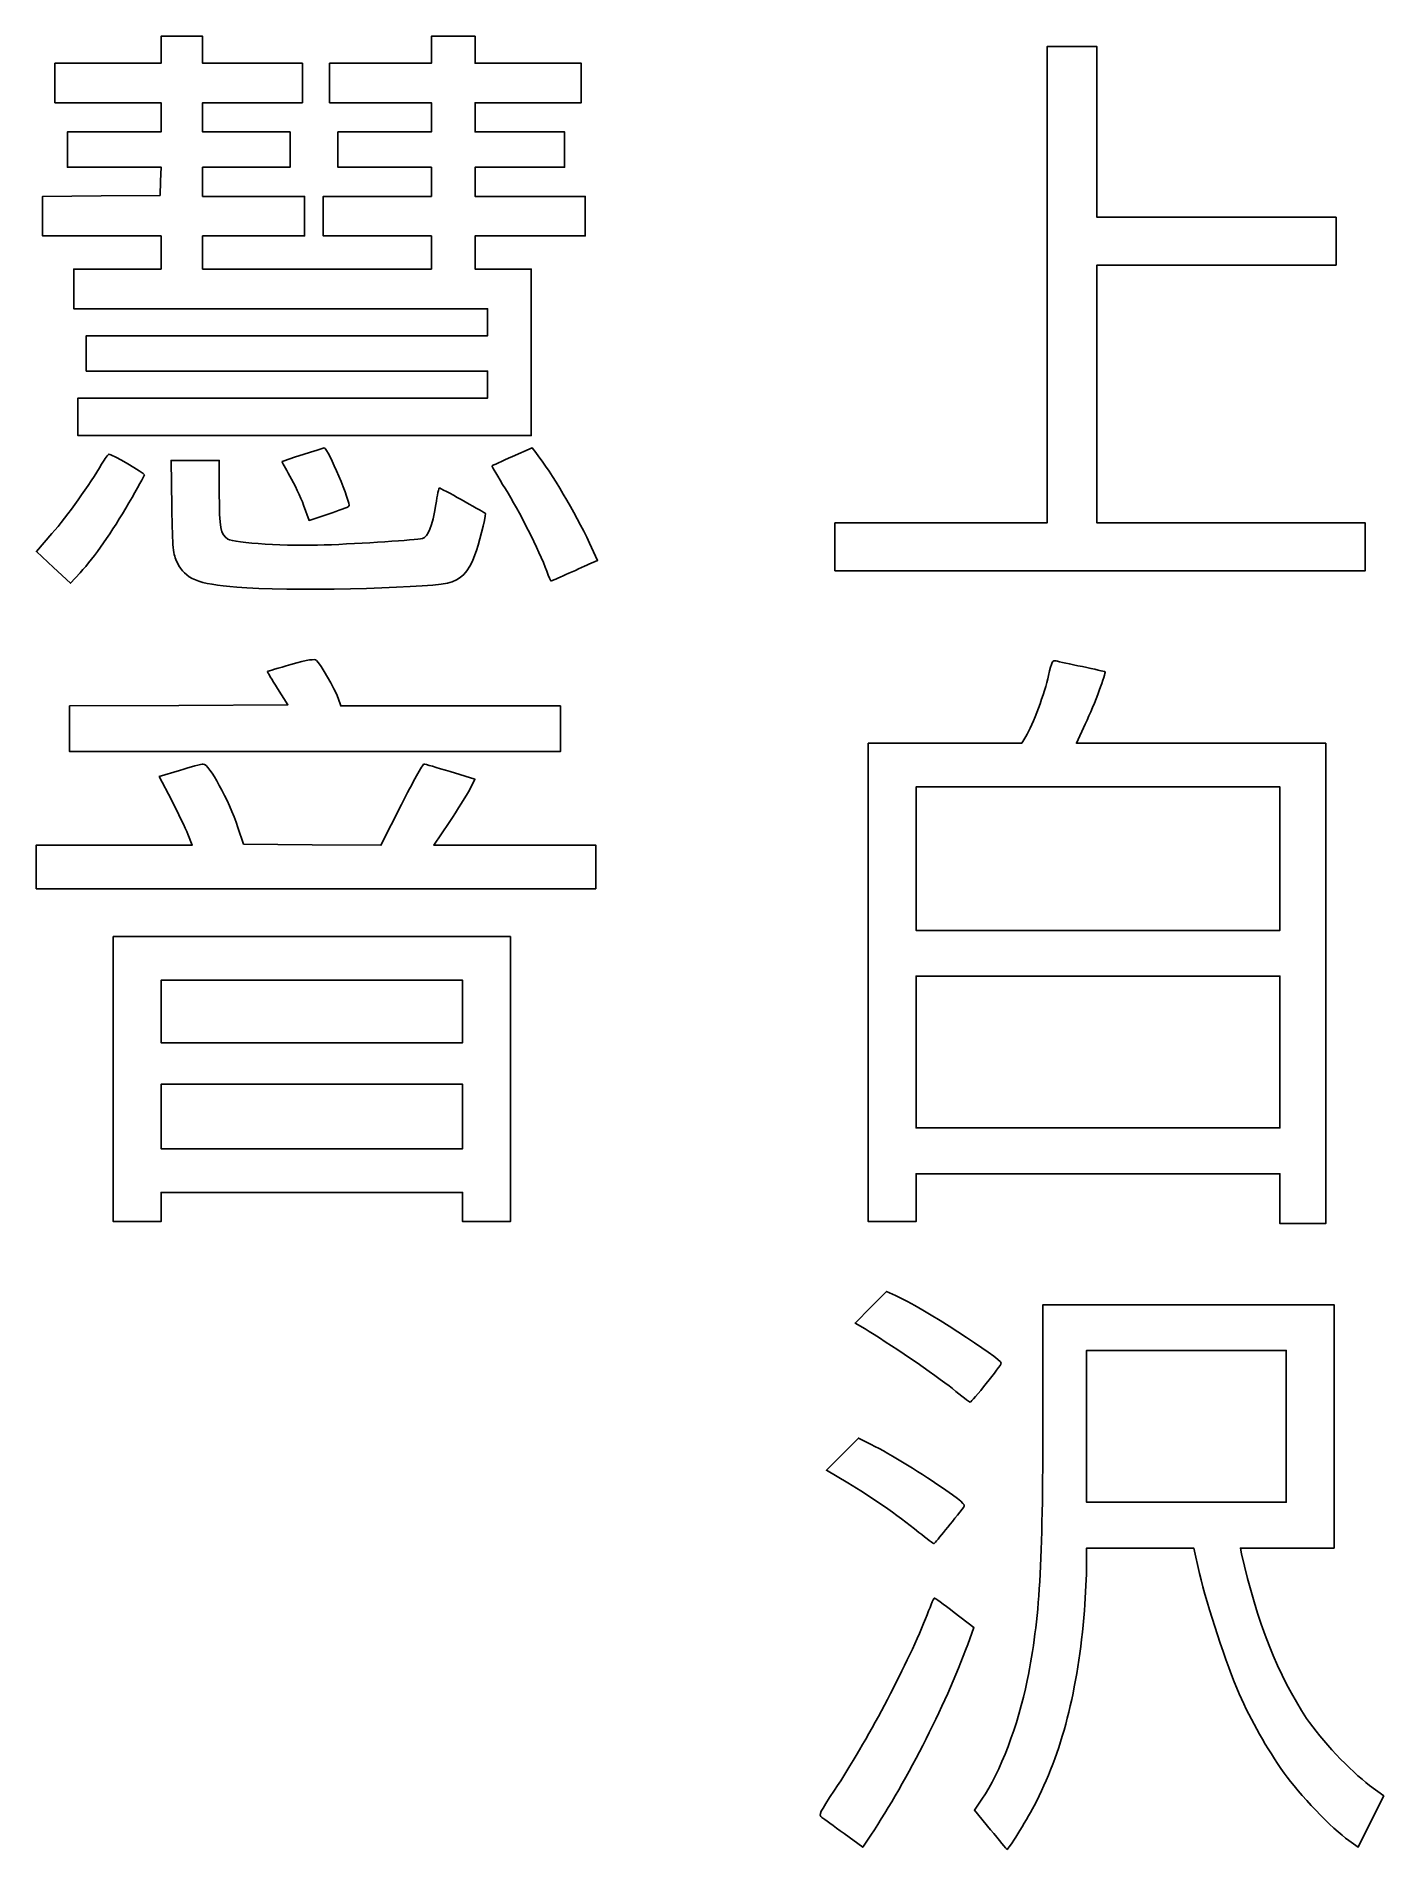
# Model space of a CAD drawing. Extents: x 0 to 24.3, y 0 to 32.8.
import ezdxf

# ---------------------------------------------------------------- set-up
doc = ezdxf.new("R2010")
doc.units = 0
doc.layers.add('Layer_1', color=7, linetype='CONTINUOUS')

msp = doc.modelspace()

# ---------------------------------------------------------------- linework, layer by layer
at = {"layer": 'Layer_1', "color": 7}
for points in [[(0.783572, 25.884872), (0.783572, 26.222648), (4.480338, 26.222648), (8.177105, 26.222648), (8.177105, 26.466597), (8.177105, 26.710546), (4.5554, 26.710546), (0.933694, 26.710546), (0.933694, 27.029556), (0.933694, 27.348566), (4.5554, 27.348566), (8.177105, 27.348566), (8.177105, 27.592516), (8.177105, 27.836465), (4.442808, 27.836465), (0.708511, 27.836465), (0.708511, 28.193005), (0.708511, 28.549546), (1.496654, 28.549546), (2.284797, 28.549546), (2.284797, 28.849792), (2.284797, 29.150037), (1.215174, 29.150037), (0.145551, 29.150037), (0.145551, 29.505993), (0.145551, 29.861949), (1.205791, 29.871918), (2.266032, 29.881886), (2.277129, 30.135217), (2.288227, 30.388549), (1.442073, 30.388549), (0.595919, 30.388549), (0.595919, 30.707559), (0.595919, 31.02657), (1.440358, 31.02657), (2.284797, 31.02657), (2.284797, 31.289284), (2.284797, 31.551999), (1.327766, 31.551999), (0.370735, 31.551999), (0.370735, 31.908539), (0.370735, 32.26508), (1.327766, 32.26508), (2.284797, 32.26508), (2.284797, 32.509029), (2.284797, 32.752979), (2.660103, 32.752979), (3.03541, 32.752979), (3.03541, 32.509029), (3.03541, 32.26508), (3.936145, 32.26508), (4.83688, 32.26508), (4.83688, 31.908539), (4.83688, 31.551999), (3.936145, 31.551999), (3.03541, 31.551999), (3.03541, 31.289284), (3.03541, 31.02657), (3.823553, 31.02657), (4.611696, 31.02657), (4.611696, 30.707559), (4.611696, 30.388549), (3.823553, 30.388549), (3.03541, 30.388549), (3.03541, 30.125835), (3.03541, 29.86312), (3.95491, 29.86312), (4.87441, 29.86312), (4.87441, 29.506579), (4.87441, 29.150039), (3.95491, 29.150039), (3.03541, 29.150039), (3.03541, 28.849794), (3.03541, 28.549548), (5.099594, 28.549548), (7.163778, 28.549548), (7.163778, 28.849794), (7.163778, 29.150039), (6.187982, 29.150039), (5.212186, 29.150039), (5.212186, 29.506579), (5.212186, 29.86312), (6.187982, 29.86312), (7.163778, 29.86312), (7.163778, 30.125835), (7.163778, 30.388549), (6.319339, 30.388549), (5.4749, 30.388549), (5.4749, 30.707559), (5.4749, 31.02657), (6.319339, 31.02657), (7.163778, 31.02657), (7.163778, 31.289284), (7.163778, 31.551999), (6.244278, 31.551999), (5.324778, 31.551999), (5.324778, 31.908539), (5.324778, 32.26508), (6.244278, 32.26508), (7.163778, 32.26508), (7.163778, 32.509029), (7.163778, 32.752979), (7.55785, 32.752979), (7.951921, 32.752979), (7.951921, 32.509029), (7.951921, 32.26508), (8.908953, 32.26508), (9.865983, 32.26508), (9.865983, 31.908539), (9.865983, 31.551999), (8.908953, 31.551999), (7.951921, 31.551999), (7.951921, 31.289284), (7.951921, 31.02657), (8.75883, 31.02657), (9.565738, 31.02657), (9.565738, 30.707559), (9.565738, 30.388549), (8.75883, 30.388549), (7.951921, 30.388549), (7.951921, 30.125835), (7.951921, 29.86312), (8.946483, 29.86312), (9.941045, 29.86312), (9.941045, 29.506579), (9.941045, 29.150039), (8.946483, 29.150039), (7.951921, 29.150039), (7.951921, 28.849794), (7.951921, 28.549548), (8.458585, 28.549548), (8.965248, 28.549548), (8.965248, 27.048323), (8.965248, 25.547098), (4.87441, 25.547098), (0.783572, 25.547098), (0.783572, 25.884874), (0.783572, 25.884872)], [(14.44472, 23.539208), (14.44472, 23.97081), (16.358781, 23.97081), (18.272843, 23.97081), (18.272843, 28.268067), (18.272843, 32.565323), (18.723211, 32.565323), (19.173578, 32.565323), (19.173578, 31.026568), (19.173578, 29.487812), (21.331589, 29.487812), (23.4896, 29.487812), (23.4896, 29.05621), (23.4896, 28.624608), (21.331589, 28.624608), (19.173578, 28.624608), (19.173578, 26.297709), (19.173578, 23.97081), (21.594304, 23.97081), (24.015029, 23.97081), (24.015029, 23.539208), (24.015029, 23.107606), (19.229874, 23.107606), (14.44472, 23.107606), (14.44472, 23.539208), (14.44472, 23.539208)], [(8.627011, 25.166879), (8.98309, 25.322708), (9.049089, 25.237867)], [(2.478383, 24.261672), (2.464305, 25.096729), (2.89998, 25.096729), (3.335654, 25.096729), (3.335654, 24.498005)], [(5.300244, 24.129653), (4.9567, 24.016087), (4.857655, 24.287651), (4.857655, 24.287651), (4.857655, 24.287651)], [(0.343136, 23.165635), (0.034058, 23.450816), (0.316649, 23.776492)], [(10.016791, 23.603759), (10.163215, 23.2913), (10.005216, 23.222226)], [(0.825966, 23.071193), (0.652215, 22.880454), (0.343136, 23.165635), (0.343136, 23.165635)], [(9.24633, 23.098223), (9.24633, 23.098223)], [(3.649405, 22.808715), (3.649405, 22.808715), (3.649405, 22.808715)], [(0.633449, 20.254946), (0.633449, 20.667452), (2.603801, 20.677166), (4.574153, 20.68688), (4.384848, 20.982339)], [(5.478678, 20.808855), (5.52751, 20.668115), (7.509093, 20.668115), (9.490677, 20.668115), (9.490677, 20.255278), (9.490677, 19.842441), (5.062063, 19.842441), (0.633449, 19.842441), (0.633449, 20.254946), (0.633449, 20.254946)], [(18.964001, 20.339722), (18.803396, 19.992564), (21.052671, 19.992564), (23.301947, 19.992564), (23.301947, 15.657777), (23.301947, 11.32299), (22.88911, 11.32299), (22.476273, 11.32299), (22.476273, 11.773357), (22.476273, 11.773357)], [(22.476273, 11.773357), (22.476273, 12.223725), (19.192344, 12.223725), (15.908414, 12.223725), (15.908414, 11.792122), (15.908414, 11.36052), (15.476812, 11.36052), (15.045209, 11.36052), (15.045209, 15.676542), (15.045209, 19.992564), (16.430782, 19.992564), (17.816354, 19.992564), (17.890157, 20.114539)], [(2.472078, 18.968901), (2.25153, 19.390166), (2.619482, 19.503712)], [(7.504737, 19.480308), (7.947519, 19.343359), (7.854604, 19.160001)], [(22.476273, 17.909614), (22.476273, 19.204421), (19.192344, 19.204421), (15.908414, 19.204421), (15.908414, 17.909614), (15.908414, 16.614808), (19.192344, 16.614808), (22.476273, 16.614808), (22.476273, 17.909614), (22.476273, 17.909614)], [(3.67302, 18.472574), (3.774059, 18.172329), (5.013721, 18.162445), (6.253383, 18.152562), (6.622681, 18.884909)], [(7.483568, 18.565102), (7.205445, 18.153561), (8.667072, 18.153561), (10.128698, 18.153561), (10.128698, 17.75949), (10.128698, 17.365418), (5.080828, 17.365418), (0.032959, 17.365418), (0.032959, 17.75949), (0.032959, 17.759492)], [(0.032959, 17.759492), (0.032959, 18.153563), (1.43981, 18.153563), (2.846661, 18.153563), (2.769644, 18.350599)], [(1.421592, 13.931368), (1.421592, 16.502216), (5.005767, 16.502216), (8.589942, 16.502216), (8.589942, 13.931368), (8.589942, 11.36052), (8.15834, 11.36052), (7.726738, 11.36052), (7.726738, 11.623234), (7.726738, 11.885949), (5.005767, 11.885949), (2.284797, 11.885949), (2.284797, 11.623234), (2.284797, 11.36052), (1.853195, 11.36052), (1.421592, 11.36052), (1.421592, 13.931368), (1.421592, 13.931368)], [(7.726738, 15.151113), (7.726738, 15.714073), (5.005767, 15.714073), (2.284797, 15.714073), (2.284797, 15.151113), (2.284797, 14.588154), (5.005767, 14.588154), (7.726738, 14.588154), (7.726738, 15.151113), (7.726738, 15.151113)], [(22.476273, 14.419266), (22.476273, 15.789134), (19.192344, 15.789134), (15.908414, 15.789134), (15.908414, 14.419266), (15.908414, 13.049398), (19.192344, 13.049398), (22.476273, 13.049398), (22.476273, 14.419266), (22.476273, 14.419266)], [(7.726738, 13.255817), (7.726738, 13.837541), (5.005767, 13.837541), (2.284797, 13.837541), (2.284797, 13.255817), (2.284797, 12.674092), (5.005767, 12.674092), (7.726738, 12.674092), (7.726738, 13.255817), (7.726738, 13.255817)], [(14.988576, 9.421154), (14.807552, 9.527206), (15.092939, 9.812593), (15.378326, 10.09798), (15.539359, 10.025551)], [(18.197423, 7.860789), (18.19779, 9.859295), (20.824934, 9.859295), (23.452077, 9.859295), (23.452077, 7.663753), (23.452077, 5.468212), (22.606923, 5.468212), (21.761769, 5.468212), (21.784714, 5.365003)], [(22.588865, 7.663753), (22.588865, 9.033621), (20.787395, 9.033621), (18.985925, 9.033621), (18.985925, 7.663753), (18.985925, 6.293886), (20.787395, 6.293886), (22.588865, 6.293886), (22.588865, 7.663753), (22.588865, 7.663753)], [(16.5652, 8.344396), (16.5652, 8.344396)], [(14.67766, 6.642661), (14.291346, 6.870679), (14.58047, 7.161509), (14.869594, 7.452339), (15.098142, 7.337146)], [(15.962024, 5.750865), (15.962024, 5.750865)], [(21.026429, 5.008462), (20.920671, 5.468212), (19.953303, 5.468212), (18.985934, 5.468212), (18.985934, 5.156703)], [(16.599846, 4.306968), (16.954921, 4.035371), (16.842572, 3.729081)], [(24.095026, 1.18344), (24.348785, 0.994743), (24.118361, 0.53215), (23.887938, 0.069556), (23.717719, 0.188654)], [(17.252452, 0.384302), (16.963908, 0.7387), (17.098378, 0.936063)], [(17.252461, 0.384302), (17.252461, 0.384302), (17.252452, 0.384302)], [(15.033967, 0.195526), (14.945939, 0.065984), (14.610885, 0.3131), (14.610885, 0.3131)]]:
    msp.add_lwpolyline(points, dxfattribs=at)
for points in [[(1.212895, 25.03105), (1.269676, 25.129099), (1.329596, 25.209321), (1.34605, 25.209321)], [(1.34605, 25.209321), (1.39721, 25.209321), (1.984552, 24.868674), (1.984552, 24.839002)], [(4.470184, 25.079262), (4.483234, 25.090951), (5.20726, 25.321913), (5.230859, 25.321913)], [(5.230859, 25.321913), (5.294687, 25.321913), (5.720062, 24.311941), (5.673792, 24.270253)], [(9.049089, 25.237867), (9.338642, 24.865642), (9.754655, 24.163142), (10.016791, 23.603759)], [(0.316649, 23.776492), (0.59194, 24.093755), (1.004675, 24.671498), (1.212895, 25.03105)], [(4.60932, 24.81469), (4.52721, 24.955201), (4.464599, 25.074258), (4.470184, 25.079262)], [(8.499434, 24.583388), (8.359332, 24.806576), (8.250604, 24.994104), (8.257817, 25.000117)], [(8.257817, 25.000117), (8.265031, 25.006131), (8.431167, 25.081173), (8.627011, 25.166879)], [(1.984552, 24.839002), (1.984552, 24.823562), (1.858999, 24.595785), (1.705546, 24.332833)], [(4.857655, 24.287651), (4.803181, 24.437011), (4.69143, 24.674179), (4.60932, 24.81469)], [(7.242522, 24.302887), (7.268436, 24.472164), (7.299319, 24.606029), (7.311152, 24.600365)], [(7.311152, 24.600365), (7.440544, 24.538424), (8.139574, 24.149319), (8.139574, 24.139235)], [(9.24633, 23.098223), (9.104026, 23.477471), (8.742937, 24.195479), (8.499434, 24.583388)], [(1.705546, 24.332833), (1.393037, 23.797327), (1.08519, 23.355762), (0.825966, 23.071193)], [(2.578945, 23.249761), (2.498156, 23.414971), (2.491534, 23.481602), (2.478383, 24.261672)], [(3.335654, 24.498005), (3.335654, 23.880524), (3.358641, 23.758673), (3.490677, 23.676215)], [(5.673792, 24.270253), (5.657291, 24.255385), (5.489193, 24.192115), (5.300244, 24.129653)], [(7.000061, 23.688844), (7.10437, 23.712983), (7.182513, 23.910885), (7.242522, 24.302887)], [(8.139574, 24.139235), (8.139574, 24.05978), (8.012717, 23.560192), (7.949929, 23.392377)], [(3.490677, 23.676215), (3.602444, 23.606415), (4.591863, 23.546857), (5.230951, 23.571459)], [(5.230951, 23.571459), (5.899943, 23.597212), (6.887163, 23.662717), (7.000061, 23.688844)], [(3.649405, 22.808715), (2.947425, 22.866399), (2.720741, 22.959796), (2.578945, 23.249761)], [(7.949929, 23.392377), (7.832223, 23.077778), (7.690999, 22.933438), (7.452446, 22.883914)], [(9.323389, 22.919953), (9.317796, 22.919953), (9.28312, 23.000174), (9.24633, 23.098223)], [(9.590388, 23.036552), (9.449131, 22.972423), (9.328982, 22.919953), (9.323389, 22.919953)], [(10.005216, 23.222226), (9.918317, 23.184235), (9.731644, 23.100682), (9.590388, 23.036552)], [(7.452446, 22.883914), (6.968713, 22.783492), (4.540632, 22.73548), (3.649405, 22.808715)], [(4.384848, 20.982339), (4.28073, 21.144842), (4.200511, 21.28222), (4.206583, 21.287623)], [(4.206583, 21.287623), (4.212657, 21.293028), (4.402178, 21.349647), (4.627743, 21.413447)], [(4.627743, 21.413447), (4.941976, 21.502326), (5.049953, 21.519413), (5.089573, 21.486532)], [(5.089573, 21.486532), (5.162553, 21.425963), (5.420337, 20.976999), (5.478678, 20.808855)], [(18.300473, 21.214386), (18.355987, 21.4702), (18.369969, 21.496758), (18.439494, 21.478441)], [(18.439494, 21.478441), (18.482008, 21.467239), (18.694125, 21.420962), (18.910864, 21.375603)], [(18.910864, 21.375603), (19.127603, 21.330243), (19.311568, 21.288017), (19.319673, 21.281768)], [(19.319673, 21.281768), (19.34408, 21.262949), (19.135362, 20.71013), (18.964001, 20.339722)], [(17.890157, 20.114539), (18.013073, 20.317682), (18.234936, 20.912382), (18.300473, 21.214386)], [(2.619482, 19.503712), (2.821855, 19.566162), (3.013894, 19.617258), (3.046235, 19.617258)], [(3.046235, 19.617258), (3.150843, 19.617258), (3.506213, 18.968253), (3.67302, 18.472574)], [(6.622681, 18.884909), (6.825795, 19.2877), (7.007724, 19.617256), (7.026967, 19.617256)], [(7.026967, 19.617256), (7.046209, 19.617256), (7.261207, 19.555629), (7.504737, 19.480308)], [(7.854604, 19.160001), (7.803501, 19.059154), (7.636535, 18.791449), (7.483568, 18.565102)], [(2.769644, 18.350599), (2.727284, 18.458969), (2.59338, 18.737204), (2.472078, 18.968901)], [(15.539359, 10.025551), (15.995028, 9.820601), (17.447169, 8.889653), (17.447169, 8.80248)], [(16.5652, 8.344396), (16.277373, 8.577795), (15.367832, 9.198968), (14.988576, 9.421154)], [(17.447169, 8.80248), (17.447169, 8.765396), (16.913997, 8.100985), (16.88421, 8.100949)], [(16.88421, 8.100949), (16.873889, 8.100937), (16.730335, 8.210488), (16.5652, 8.344396)], [(17.915511, 3.079533), (18.143556, 4.210829), (18.19693, 5.116058), (18.197423, 7.860789)], [(15.098142, 7.337146), (15.453293, 7.158141), (16.040918, 6.797837), (16.444113, 6.511858)], [(15.962024, 5.750865), (15.546058, 6.08295), (15.093177, 6.397407), (14.67766, 6.642661)], [(16.444113, 6.511858), (16.809738, 6.252528), (16.810709, 6.251417), (16.744358, 6.168455)], [(16.744358, 6.168455), (16.514144, 5.880608), (16.23655, 5.543273), (16.229893, 5.543273)], [(16.229893, 5.543273), (16.225581, 5.543273), (16.105039, 5.63669), (15.962024, 5.750865)], [(21.784714, 5.365003), (22.055263, 4.147981), (22.446513, 3.156749), (22.958122, 2.392172)], [(18.985934, 5.156703), (18.985934, 4.985375), (18.96818, 4.618043), (18.946481, 4.340411)], [(21.741996, 2.835687), (21.51297, 3.355876), (21.160115, 4.427299), (21.026429, 5.008462)], [(16.079351, 4.192171), (16.158147, 4.388268), (16.2276, 4.555429), (16.233693, 4.56364)], [(16.233693, 4.56364), (16.239786, 4.57185), (16.404554, 4.456348), (16.599846, 4.306968)], [(18.946481, 4.340411), (18.835093, 2.91526), (18.53735, 1.756777), (18.041064, 0.817547)], [(14.43949, 1.099913), (15.016822, 1.969321), (15.715751, 3.287279), (16.079351, 4.192171)], [(16.842572, 3.729081), (16.434957, 2.617831), (15.687076, 1.156662), (15.033967, 0.195526)], [(17.098378, 0.936063), (17.428191, 1.420134), (17.752492, 2.270828), (17.915511, 3.079533)], [(22.552997, 1.404183), (22.231377, 1.86322), (21.956647, 2.348148), (21.741996, 2.835687)], [(22.958122, 2.392172), (23.214892, 2.00844), (23.748501, 1.441117), (24.095026, 1.18344)], [(23.717719, 0.188654), (23.43202, 0.388549), (22.809139, 1.0386), (22.552997, 1.404183)], [(14.209462, 0.606891), (14.148598, 0.64969), (14.16768, 0.690589), (14.43949, 1.099913)], [(18.041064, 0.817547), (17.881354, 0.515295), (17.574113, 0.022372), (17.548989, 0.028087)], [(14.610885, 0.3131), (14.426606, 0.449016), (14.245965, 0.581223), (14.209462, 0.606891)], [(17.548989, 0.028087), (17.544598, 0.029216), (17.41116, 0.189382), (17.252461, 0.384302)]]:
    msp.add_open_spline(points, degree=3, dxfattribs=at)

doc.saveas('drawing.dxf')
